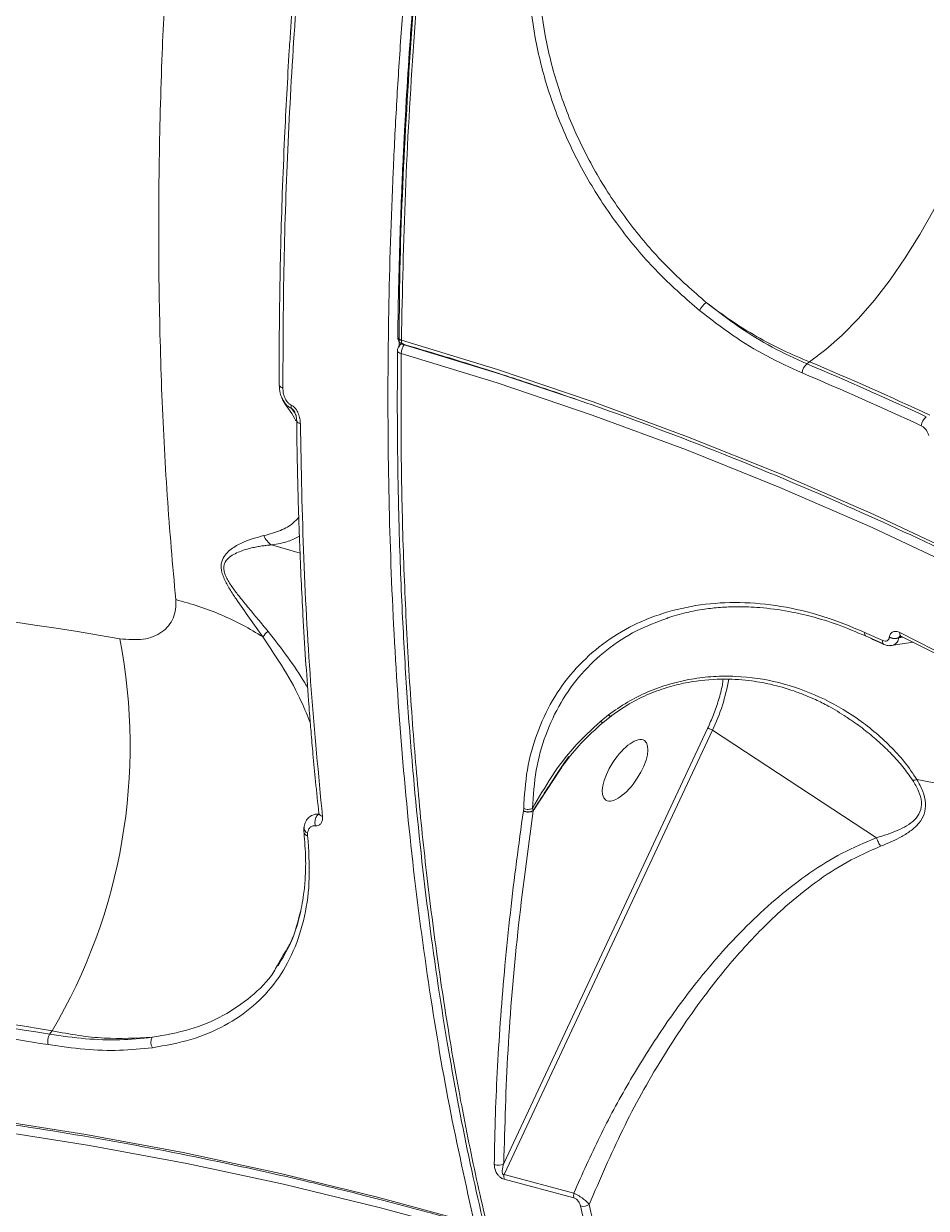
# Model space of a CAD drawing. Header units: millimetres. Extents: x -5609 to 5139, y -3980 to 3221.
# Drawn here: x 2479.6 to 2598.8, y 796.7 to 953.1 of the extents above; entities that cross this region are included whole.
import ezdxf

# ---------------------------------------------------------------- set-up
doc = ezdxf.new("R2010")
doc.units = ezdxf.units.MM
doc.layers.add('DIKOM_ОБЪЕКТ', color=7, linetype='Continuous')
doc.layers.add('DIKOM_РАЗМЕР_ОБЪЕКТА', color=7, linetype='Continuous')

# ---------------------------------------------------------------- blocks, each defined once
blk = doc.blocks.new('A$Cc336a1e3')
at = {"color": 7, "linetype": 'Continuous', "lineweight": 15}
for p, q in [((5349.67, 2183.73), (5349.53, 2183.62)), ((5403.52, 2181.33), (5403.18, 2181.07)), ((5384.68, 2147.46), (5384.92, 2147.56)), ((5410.9, 2145.17), (5413.27, 2144.08)), ((5414.06, 2144.96), (5414.07, 2144.98)), ((5414.29, 2143.86), (5417.19, 2144.3)), ((5415.33, 2144.92), (5415.33, 2144.9)), ((5415.47, 2145.6), (5446.39, 2129.71)), ((5415.54, 2145.15), (5415.6, 2145.11)), ((5413.35, 2144.02), (5413.39, 2144.01)), ((5376.99, 2134.72), (5375.96, 2133.89)), ((5376.27, 2133.73), (5377.32, 2134.56)), ((5390.07, 2132.93), (5363.16, 2075.5)), ((5363.21, 2074.02), (5390.71, 2132.7)), ((5390.71, 2132.7), (5412.38, 2118.5)), ((5365.76, 2122.07), (5365.75, 2122.03)), ((5365.79, 2122.34), (5365.76, 2122.07)), ((5367.05, 2122.09), (5366.96, 2122.38)), ((5367.05, 2122.09), (5367.04, 2122.06)), ((5336.78, 2119.82), (5336.78, 2119.22)), ((5337.27, 2118.75), (5337.27, 2119.14)), ((5334.1, 2103.08), (5333.29, 2101.68)), ((5303.53, 2093), (5303.21, 2092.55)), ((5372.41, 2071.57), (5363.21, 2074.02)), ((5372.41, 2070.96), (5363.22, 2073.41))]:
    blk.add_line(p, q, dxfattribs=at)
at = {"color": 8, "linetype": 'Continuous', "lineweight": 15}
for p, q in [((5335.58, 2174.61), (5335.14, 2175.19)), ((5332.51, 2157.15), (5336.27, 2156.07)), ((5415.68, 2145.07), (5415.33, 2144.92)), ((5415.86, 2144.98), (5415.33, 2144.9)), ((5367.04, 2122.06), (5370.57, 2127.42)), ((5367.05, 2122.09), (5367.45, 2122.71))]:
    blk.add_line(p, q, dxfattribs=at)
at = {"color": 7, "linetype": 'Continuous', "lineweight": 15, "flags": 128}
for points in [[(5428.63, 2225.98), (5427.91, 2222.49), (5427, 2218.95), (5425.9, 2215.37), (5424.63, 2211.79), (5423.21, 2208.25), (5421.63, 2204.78), (5419.92, 2201.4), (5418.1, 2198.16), (5416.17, 2195.07), (5414.16, 2192.17), (5412.09, 2189.48), (5409.97, 2187.04), (5407.82, 2184.85), (5405.66, 2182.94), (5403.52, 2181.33)], [(5583.07, 2031.2), (5574.01, 2041.58), (5564.71, 2051.69), (5555.16, 2061.52), (5545.37, 2071.06), (5535.36, 2080.31), (5525.12, 2089.26), (5514.66, 2097.91), (5504, 2106.25), (5493.13, 2114.27), (5482.07, 2121.97), (5470.82, 2129.34), (5459.39, 2136.38), (5447.78, 2143.09), (5436.01, 2149.46), (5424.09, 2155.48), (5412.01, 2161.16), (5399.79, 2166.48), (5387.43, 2171.45), (5374.95, 2176.06), (5362.35, 2180.31), (5349.64, 2184.2)], [(5582.35, 2029.89), (5573.32, 2040.24), (5564.04, 2050.32), (5554.52, 2060.12), (5544.76, 2069.63), (5534.78, 2078.85), (5524.57, 2087.78), (5514.15, 2096.4), (5503.51, 2104.71), (5492.68, 2112.71), (5481.65, 2120.38), (5470.44, 2127.73), (5459.04, 2134.76), (5447.47, 2141.44), (5435.73, 2147.79), (5423.84, 2153.8), (5411.8, 2159.46), (5399.61, 2164.76), (5387.3, 2169.72), (5374.85, 2174.31), (5362.29, 2178.55), (5349.62, 2182.42)], [(5413.19, 2144.52), (5413.18, 2144.42), (5413.18, 2144.33), (5413.2, 2144.25), (5413.22, 2144.17), (5413.25, 2144.11), (5413.28, 2144.07), (5413.33, 2144.03), (5413.38, 2144.01)], [(5359.29, 2067.58), (5346.5, 2071.05), (5333.69, 2074.17), (5320.85, 2076.92), (5308, 2079.31), (5295.15, 2081.33), (5282.3, 2082.98), (5269.47, 2084.27), (5256.66, 2085.19), (5243.87, 2085.74), (5231.13, 2085.92), (5218.43, 2085.73), (5205.79, 2085.17), (5193.22, 2084.24), (5180.71, 2082.94), (5168.28, 2081.28), (5155.95, 2079.25), (5143.7, 2076.85), (5131.57, 2074.09), (5119.54, 2070.96), (5107.64, 2067.48), (5095.86, 2063.64)], [(5359.62, 2066.19), (5346.87, 2069.65), (5334.09, 2072.76), (5321.3, 2075.5), (5308.49, 2077.88), (5295.67, 2079.89), (5282.87, 2081.55), (5270.07, 2082.83), (5257.3, 2083.74), (5244.55, 2084.29), (5231.85, 2084.47), (5219.19, 2084.28), (5206.59, 2083.72), (5194.05, 2082.8), (5181.58, 2081.5), (5169.19, 2079.84), (5156.89, 2077.82), (5144.69, 2075.43), (5132.58, 2072.67), (5120.6, 2069.56), (5108.73, 2066.09), (5096.98, 2062.26)]]:
    blk.add_lwpolyline(points, dxfattribs=at)
at = {"color": 8, "linetype": 'Continuous', "lineweight": 15, "flags": 128}
for points in [[(5372.76, 2176.35), (5362.59, 2179.75), (5349.89, 2183.63)], [(5334, 2177.87), (5333.85, 2177.93), (5333.72, 2177.99), (5333.62, 2178.07), (5333.55, 2178.15), (5333.51, 2178.24), (5333.51, 2178.3)], [(5336.31, 2173.16), (5336.15, 2173.22), (5336.01, 2173.29), (5335.91, 2173.37), (5335.84, 2173.47), (5335.82, 2173.56), (5335.81, 2173.59)]]:
    blk.add_lwpolyline(points, dxfattribs=at)
at = {"color": 7, "linetype": 'Continuous', "lineweight": 15}
for centre, radius, start, end in [((5391.84, 2186.56), 3.24, 126.8316, 151.4601), ((5404.39, 2179.65), 1.86, 130.4911, 173.3592), ((5215.98, 1737.45), 481.5, 65.0695, 67.1213), ((5216.52, 1738.07), 481.1, 65.0584, 67.1262), ((5215.85, 1737.45), 480.19, 65.069, 67.1219), ((5335.78, 2175.46), 0.694, 167.6456, 203.4506), ((5420.13, 2172.62), 1.89, 129.1178, 171.5239), ((5229.48, 1666.59), 485.33, 80.1546, 101.5598), ((5240.04, 2130.61), 73.79, 329.3564, 11.0633), ((5335.07, 2142.22), 4.65, 130.6758, 143.0331), ((5227.12, 1741.04), 444.32, 65.2431, 65.5799), ((5226.06, 1737.77), 447.35, 65.2448, 65.5791), ((5417.15, 2128.02), 1.93, 269.5001, 286.9547), ((5407.03, 2063.29), 63.79, 70.4999, 80.3563), ((5366.38, 2123.2), 1.29, 241.2255, 301.0292), ((5223.4, 1620.18), 479.07, 80.4097, 82.4199), ((5223.63, 1620.26), 479.45, 80.4066, 82.4292), ((5223.36, 1619.79), 478.07, 80.4099, 82.4198), ((5317.9, 2091.5), 1.34, 150.8214, 212.9524), ((5362.41, 2076.47), 1.23, 246.1715, 307.8718), ((5364.65, 2073.75), 1.47, 169.4533, 193.4608), ((5373.66, 2071.2), 1.37, 254.2906, 304.9157)]:
    blk.add_arc(centre, radius, start, end, dxfattribs=at)
at = {"color": 8, "linetype": 'Continuous', "lineweight": 15}
for centre, radius, start, end in [((5411.4, 2145.49), 0.601, 168.7999, 213.0901), ((5368.73, 2143.42), 24.45, 333.9998, 350.5946), ((5376.27, 2134.12), 0.386, 216.0319, 270.2306), ((5339.31, 2121.9), 0.579, 191.3707, 262.9517), ((5337.46, 2119.79), 0.673, 169.7994, 253.9136), ((5337.36, 2119.34), 0.594, 191.7633, 261.9902)]:
    blk.add_arc(centre, radius, start, end, dxfattribs=at)
at = {"color": 7, "linetype": 'Continuous', "lineweight": 15}
blk.add_ellipse((5379.18, 2127.4), major_axis=(2.54, 3.92), ratio=0.411479, dxfattribs=at)
for points, knots in [([(5674.5, 2755.17), (5673.82, 2755.31), (5672.3, 2755.62), (5670.02, 2755.99), (5667.79, 2756.3), (5665.92, 2756.51), (5664.33, 2756.66), (5661.16, 2756.9), (5656.43, 2757.05), (5650.04, 2756.82), (5642.13, 2756.03), (5632.41, 2754.22), (5621.17, 2750.93), (5610.12, 2746.61), (5599.3, 2741.4), (5588.4, 2735.17), (5577.44, 2727.95), (5566.46, 2719.75), (5555.48, 2710.59), (5544.52, 2700.49), (5533.6, 2689.47), (5522.77, 2677.57), (5512.04, 2664.82), (5501.47, 2651.27), (5491.05, 2636.93), (5480.83, 2621.85), (5470.82, 2606.06), (5461.05, 2589.6), (5451.55, 2572.51), (5442.35, 2554.85), (5433.46, 2536.67), (5424.92, 2518), (5416.74, 2498.9), (5408.94, 2479.4), (5401.54, 2459.56), (5394.57, 2439.43), (5388.04, 2419.09), (5381.97, 2398.57), (5376.37, 2377.93), (5371.27, 2357.21), (5366.66, 2336.46), (5362.56, 2315.74), (5359.07, 2295.57), (5356.15, 2276.01), (5353.78, 2257.07), (5352.23, 2241.84), (5351.26, 2230.23), (5350.69, 2222.38), (5350.31, 2216.33), (5350.06, 2211.76), (5349.87, 2208.1), (5349.67, 2203.53), (5349.46, 2198.01), (5349.27, 2191.57), (5349.2, 2186.99), (5349.16, 2184.55)], [0, 0, 0, 0, 0.005238, 0.01182, 0.017481, 0.022206, 0.026, 0.029399, 0.046017, 0.06109, 0.076162, 0.103073, 0.129982, 0.154446, 0.178954, 0.203436, 0.227894, 0.252351, 0.276808, 0.301263, 0.325724, 0.350237, 0.374695, 0.399147, 0.4236, 0.448051, 0.472503, 0.496981, 0.521474, 0.545925, 0.570375, 0.594825, 0.619274, 0.643726, 0.66823, 0.692693, 0.717142, 0.741591, 0.766041, 0.79049, 0.814953, 0.839457, 0.863909, 0.886729, 0.909549, 0.93237, 0.942412, 0.952388, 0.961556, 0.965042, 0.969571, 0.975332, 0.98233, 0.990564, 1, 1, 1, 1]), ([(5675.73, 2754.98), (5672.42, 2755.58), (5665.8, 2756.79), (5655.53, 2757.14), (5645.08, 2756.43), (5634.45, 2754.57), (5623.92, 2751.68), (5613.52, 2747.86), (5603.3, 2743.21), (5595.11, 2738.77), (5588.98, 2735.1), (5584.95, 2732.55), (5580.91, 2729.87), (5576.87, 2727.06), (5572.84, 2724.12), (5566.2, 2719.07), (5557, 2711.49), (5545.3, 2700.75), (5533.79, 2689.12), (5522.51, 2676.66), (5511.72, 2663.73), (5501.43, 2650.46), (5491.64, 2636.95), (5484.21, 2626.01), (5479, 2618), (5475.89, 2613.14), (5472.83, 2608.23), (5469.79, 2603.28), (5466.8, 2598.29), (5463.84, 2593.26), (5458.38, 2583.81), (5450.61, 2569.71), (5440.8, 2550.63), (5431.47, 2531.21), (5422.66, 2511.53), (5415.37, 2494.1), (5409.45, 2479.09), (5404.73, 2466.59), (5400.21, 2454.07), (5395.91, 2441.57), (5391.8, 2429.08), (5387.9, 2416.62), (5384.21, 2404.22), (5379.86, 2388.85), (5375.03, 2370.48), (5369.95, 2349.09), (5365.41, 2327.73), (5361.43, 2306.47), (5358.01, 2285.37), (5355.16, 2264.48), (5352.89, 2243.85), (5351.2, 2223.56), (5350.05, 2203.61), (5349.78, 2190.66), (5349.64, 2184.2)], [0, 0, 0, 0, 0.025552, 0.050983, 0.076294, 0.101484, 0.126553, 0.149842, 0.173026, 0.196104, 0.205143, 0.214165, 0.223171, 0.232161, 0.241135, 0.250092, 0.276443, 0.302491, 0.328238, 0.353682, 0.378823, 0.402016, 0.424946, 0.447612, 0.455186, 0.46273, 0.470244, 0.477729, 0.485183, 0.492607, 0.500002, 0.526531, 0.552719, 0.578564, 0.604068, 0.629229, 0.644782, 0.660202, 0.675488, 0.690641, 0.70566, 0.720545, 0.735296, 0.749914, 0.775113, 0.80027, 0.825385, 0.850457, 0.875486, 0.900474, 0.925419, 0.950322, 0.975182, 1, 1, 1, 1]), ([(5359.29, 2067.58), (5358.15, 2072.71), (5355.86, 2082.98), (5353.13, 2099.32), (5350.92, 2116.32), (5349.3, 2133.99), (5348.28, 2151.88), (5347.82, 2169.88), (5347.89, 2187.93), (5348.37, 2203.14), (5348.99, 2215.27), (5349.56, 2224.18), (5350.24, 2233.17), (5351.04, 2242.23), (5352.29, 2254.74), (5354.21, 2270.88), (5357.06, 2290.82), (5360.47, 2311.21), (5364.45, 2331.98), (5368.93, 2352.61), (5373.84, 2373.04), (5379.18, 2393.2), (5383.72, 2408.96), (5387.18, 2420.27), (5389.33, 2427.14), (5391.54, 2434.01), (5393.82, 2440.88), (5396.15, 2447.76), (5398.54, 2454.63), (5402.48, 2465.66), (5408.16, 2480.81), (5415.82, 2499.93), (5423.96, 2518.91), (5432.57, 2537.69), (5441.42, 2555.77), (5450.49, 2573.14), (5459.72, 2589.75), (5467.34, 2602.63), (5473.17, 2612.05), (5477.09, 2618.21), (5481.05, 2624.29), (5485.07, 2630.29), (5489.13, 2636.19), (5495.32, 2644.95), (5503.73, 2656.27), (5514.44, 2669.67), (5525.33, 2682.29), (5536.37, 2694.08), (5547.55, 2705), (5558.82, 2715), (5570.15, 2724.04), (5581.52, 2732.07), (5592.9, 2739.14), (5600.43, 2742.93), (5604.2, 2744.83)], [0, 0, 0, 0, 0.024819, 0.049681, 0.074585, 0.099531, 0.12452, 0.147882, 0.17128, 0.194715, 0.205777, 0.216847, 0.227925, 0.239011, 0.250106, 0.273561, 0.297359, 0.321499, 0.345981, 0.370806, 0.394284, 0.418061, 0.442135, 0.45031, 0.458518, 0.466761, 0.475037, 0.483347, 0.49169, 0.500068, 0.523695, 0.547624, 0.571855, 0.596389, 0.621225, 0.644678, 0.668395, 0.692375, 0.701869, 0.711403, 0.720978, 0.730593, 0.74025, 0.749946, 0.774408, 0.798991, 0.823695, 0.848519, 0.873464, 0.89853, 0.923716, 0.949023, 0.974451, 1, 1, 1, 1]), ([(5319.85, 2149.95), (5319.45, 2154.5), (5318.65, 2163.61), (5317.94, 2177.75), (5317.58, 2192.18), (5317.6, 2206.93), (5317.98, 2221.06), (5318.63, 2234.53), (5319.5, 2247.29), (5320.62, 2260.3), (5322.02, 2273.55), (5323.69, 2287.03), (5325.61, 2300.48), (5327.75, 2313.89), (5330.12, 2327.25), (5332.76, 2340.78), (5335.66, 2354.48), (5338.84, 2368.33), (5342.08, 2381.4), (5345.32, 2393.69), (5348.51, 2405.18), (5351.9, 2416.72), (5355.48, 2428.31), (5359.25, 2439.94), (5363.21, 2451.59), (5368.21, 2465.62), (5374.4, 2481.99), (5381.96, 2500.58), (5390.01, 2519.02), (5397.3, 2534.6), (5403.63, 2547.42), (5408.87, 2557.6), (5414.25, 2567.65), (5419.78, 2577.56), (5425.45, 2587.32), (5431.25, 2596.9), (5437.81, 2607.28), (5445.16, 2618.33), (5453.31, 2629.9), (5461.65, 2641.04), (5470.16, 2651.7), (5479.43, 2662.57), (5489.46, 2673.46), (5500.24, 2684.11), (5511.12, 2693.9), (5518.4, 2699.58), (5522.05, 2702.42)], [0, 0, 0, 0, 0.025201, 0.050426, 0.075478, 0.100439, 0.125533, 0.145965, 0.166556, 0.187307, 0.208217, 0.229287, 0.250516, 0.270801, 0.291287, 0.311974, 0.332861, 0.35395, 0.375239, 0.39266, 0.410236, 0.427968, 0.445856, 0.463899, 0.482097, 0.500451, 0.530196, 0.560356, 0.590931, 0.62192, 0.639817, 0.657849, 0.676017, 0.69432, 0.712759, 0.731334, 0.750044, 0.774713, 0.799566, 0.824602, 0.849822, 0.875227, 0.906171, 0.937281, 0.968557, 1, 1, 1, 1]), ([(5336.38, 2242.63), (5336.21, 2240.61), (5335.89, 2236.97), (5335.51, 2232.17), (5335.24, 2228.45), (5335.03, 2225.36), (5334.66, 2219.57), (5334.27, 2212.3), (5333.92, 2203.79), (5333.76, 2198.41), (5333.66, 2194.48), (5333.61, 2191.51), (5333.55, 2187.77), (5333.51, 2183.25), (5333.51, 2179.99), (5333.52, 2178.23)], [0, 0, 0, 0, 0.091764, 0.16461, 0.218593, 0.261876, 0.306047, 0.484366, 0.598052, 0.702924, 0.737195, 0.783865, 0.843201, 0.915232, 1, 1, 1, 1]), ([(5336.87, 2242.33), (5336.4, 2236.75), (5335.48, 2225.63), (5334.6, 2209.32), (5334.05, 2193.37), (5334.02, 2183.02), (5334, 2177.87)], [0, 0, 0, 0, 0.253116, 0.504155, 0.753116, 1, 1, 1, 1]), ([(5389, 2188.11), (5387.23, 2189.65), (5383.7, 2192.73), (5379, 2198.18), (5374.89, 2204.12), (5371.49, 2210.52), (5368.89, 2217.22), (5367.18, 2224.11), (5366.31, 2231.1), (5366.53, 2235.67), (5366.65, 2237.96)], [0, 0, 0, 0, 0.124825, 0.249215, 0.374559, 0.498949, 0.624296, 0.749047, 0.873925, 1, 1, 1, 1]), ([(5389.9, 2189.16), (5388.17, 2190.67), (5384.71, 2193.68), (5380.1, 2199.02), (5376.06, 2204.83), (5372.73, 2211.09), (5370.18, 2217.65), (5368.49, 2224.4), (5367.64, 2231.23), (5367.86, 2235.7), (5367.97, 2237.95)], [0, 0, 0, 0, 0.124997, 0.249513, 0.374924, 0.499323, 0.62463, 0.749296, 0.874059, 1, 1, 1, 1]), ([(5402.54, 2179.87), (5400.98, 2180.58), (5397.87, 2182), (5393.32, 2184.77), (5390.44, 2187), (5389, 2188.11)], [0, 0, 0, 0, 0.333881, 0.666015, 1, 1, 1, 1]), ([(5403.52, 2181.33), (5402.34, 2181.82), (5399.98, 2182.8), (5396.53, 2184.65), (5393.14, 2186.73), (5390.98, 2188.35), (5389.9, 2189.16)], [0, 0, 0, 0, 0.251188, 0.50042, 0.749452, 1, 1, 1, 1]), ([(5403.18, 2181.07), (5401.65, 2181.77), (5398.6, 2183.17), (5394.14, 2185.88), (5391.32, 2188.06), (5389.9, 2189.16)], [0, 0, 0, 0, 0.334025, 0.665979, 1, 1, 1, 1]), ([(5349.16, 2184.6), (5349.16, 2184.56), (5349.15, 2184.41), (5349.24, 2184.14), (5349.45, 2183.86), (5349.68, 2183.68), (5349.84, 2183.65), (5349.88, 2183.64)], [0, 0, 0, 0, 0.099721, 0.351839, 0.626292, 0.91215, 1, 1, 1, 1]), ([(5349.52, 2183.61), (5349.51, 2183.6), (5349.47, 2183.58), (5349.43, 2183.53), (5349.39, 2183.49), (5349.36, 2183.45), (5349.34, 2183.43), (5349.33, 2183.41), (5349.32, 2183.4), (5349.31, 2183.39), (5349.31, 2183.39), (5349.3, 2183.38), (5349.3, 2183.37), (5349.3, 2183.37)], [0, 0, 0, 0, 0.132845, 0.399479, 0.579944, 0.704725, 0.791964, 0.852747, 0.895863, 0.926618, 0.947791, 0.963036, 1, 1, 1, 1]), ([(5349.64, 2184.2), (5349.64, 2184.12), (5349.65, 2183.97), (5349.7, 2183.79), (5349.78, 2183.67), (5349.85, 2183.64), (5349.89, 2183.63)], [0, 0, 0, 0, 0.261419, 0.499969, 0.753188, 1, 1, 1, 1]), ([(5349.78, 2183.69), (5351.49, 2183.19), (5354.63, 2182.27), (5358.88, 2180.95), (5362.28, 2179.87), (5365.06, 2178.97), (5369.92, 2177.36), (5379.7, 2173.98), (5393.71, 2168.64), (5409.44, 2161.97), (5425.29, 2154.58), (5441.81, 2146.1), (5458.91, 2136.4), (5477.16, 2125.03), (5496.4, 2111.75), (5516.43, 2096.35), (5533.53, 2081.72), (5547.95, 2068.3), (5557.09, 2059.21), (5563.25, 2052.81), (5566.48, 2049.39), (5569.3, 2046.35), (5572.03, 2043.36), (5575.03, 2040.02), (5578.79, 2035.77), (5581.51, 2032.59), (5583, 2030.85)], [0, 0, 0, 0, 0.019188, 0.035163, 0.047914, 0.057572, 0.066532, 0.103038, 0.168831, 0.227576, 0.286321, 0.356255, 0.426189, 0.496124, 0.585129, 0.674134, 0.76314, 0.821887, 0.880635, 0.897868, 0.91447, 0.929659, 0.941079, 0.956618, 0.976264, 1, 1, 1, 1]), ([(5349.14, 2182.78), (5349.13, 2180.93), (5349.1, 2177.44), (5349.11, 2172.58), (5349.16, 2168.38), (5349.21, 2164.86), (5349.28, 2161.92), (5349.43, 2156.18), (5349.75, 2147.87), (5350.38, 2136.98), (5351.41, 2123.93), (5353.06, 2108.6), (5355.52, 2091.86), (5358.46, 2076.3), (5361.79, 2061.89), (5365.62, 2048.17), (5369.91, 2035.18), (5374.68, 2022.94), (5379.89, 2011.49), (5385.56, 2000.85), (5391.65, 1991.03), (5398.17, 1982.07), (5404.93, 1974.17), (5411.89, 1967.28), (5419.01, 1961.36), (5425.6, 1956.82), (5431.54, 1953.39), (5435.56, 1951.4), (5438.48, 1950.11), (5440.32, 1949.35), (5442.5, 1948.49), (5444.95, 1947.57), (5446.73, 1947.02), (5447.57, 1946.76)], [0, 0, 0, 0, 0.014838, 0.02795, 0.039319, 0.048913, 0.05674, 0.063458, 0.096188, 0.125969, 0.155751, 0.208929, 0.26211, 0.310458, 0.358855, 0.407301, 0.455656, 0.50401, 0.552367, 0.600726, 0.649088, 0.697519, 0.745961, 0.791107, 0.836255, 0.881404, 0.911206, 0.9412, 0.950921, 0.960825, 0.972362, 0.986881, 1, 1, 1, 1]), ([(5349.3, 2183.37), (5349.29, 2183.37), (5349.28, 2183.34), (5349.24, 2183.28), (5349.19, 2183.16), (5349.14, 2183), (5349.14, 2182.88), (5349.14, 2182.83)], [0, 0, 0, 0, 0.023112, 0.153508, 0.380144, 0.740645, 1, 1, 1, 1]), ([(5349.7, 2182.92), (5349.67, 2182.83), (5349.63, 2182.66), (5349.62, 2182.5), (5349.62, 2182.42)], [0, 0, 0, 0, 0.499933, 1, 1, 1, 1]), ([(5333.51, 2178.3), (5333.54, 2177.93), (5333.58, 2177.37), (5333.84, 2176.56), (5334.08, 2176.18), (5334.2, 2175.98)], [0, 0, 0, 0, 0.476937, 0.729357, 1, 1, 1, 1]), ([(5334, 2177.87), (5334.01, 2177.67), (5334.03, 2177.26), (5334.21, 2176.62), (5334.49, 2176.11), (5334.81, 2175.77), (5335.01, 2175.66), (5335.1, 2175.61)], [0, 0, 0, 0, 0.250891, 0.500198, 0.749868, 0.875356, 1, 1, 1, 1]), ([(5334.1, 2176.08), (5334.69, 2175.22), (5335.31, 2174.34), (5335.7, 2173.56), (5335.71, 2173.53)], [0, 0, 0, 0, 0.964017, 1, 1, 1, 1]), ([(5335.1, 2175.61), (5335.21, 2175.55), (5335.42, 2175.44), (5335.76, 2175.06), (5336.06, 2174.51), (5336.26, 2173.83), (5336.29, 2173.39), (5336.31, 2173.16)], [0, 0, 0, 0, 0.124716, 0.250219, 0.499925, 0.749114, 1, 1, 1, 1]), ([(5335.5, 2174.81), (5335.59, 2174.62), (5335.78, 2174.24), (5335.8, 2173.82), (5335.81, 2173.59)], [0, 0, 0, 0, 0.476189, 1, 1, 1, 1]), ([(5335.82, 2173.53), (5335.84, 2171.89), (5335.88, 2168.93), (5335.97, 2165.04), (5336.05, 2162.02), (5336.13, 2159.52), (5336.3, 2154.84), (5336.57, 2148.98), (5336.99, 2142.14), (5337.29, 2137.83), (5337.54, 2134.68), (5337.73, 2132.31), (5337.99, 2129.32), (5338.33, 2125.72), (5338.6, 2123.13), (5338.75, 2121.72)], [0, 0, 0, 0, 0.091743, 0.164583, 0.218561, 0.261849, 0.306025, 0.484365, 0.598062, 0.702956, 0.737225, 0.783894, 0.84323, 0.915256, 1, 1, 1, 1]), ([(5336.31, 2173.16), (5336.42, 2167.2), (5336.66, 2155.28), (5337.63, 2137.97), (5338.7, 2126.87), (5339.23, 2121.32)], [0, 0, 0, 0, 0.333856, 0.667191, 1, 1, 1, 1]), ([(5418.27, 2172.89), (5418.38, 2172.83), (5418.61, 2172.7), (5418.91, 2172.39), (5419.14, 2172.02), (5419.22, 2171.75), (5419.26, 2171.62)], [0, 0, 0, 0, 0.249321, 0.498946, 0.74901, 1, 1, 1, 1]), ([(5331.49, 2158.39), (5330.54, 2158.14), (5329.1, 2157.76), (5327.38, 2156.8), (5326.49, 2156.03), (5326.04, 2155.37), (5325.85, 2154.68), (5325.84, 2154.07), (5325.98, 2153.39), (5326.33, 2152.46), (5326.96, 2151.33), (5328.09, 2149.59), (5329.59, 2147.5), (5330.77, 2145.84), (5331.35, 2145.02)], [0, 0, 0, 0, 0.244583, 0.36865, 0.431112, 0.49468, 0.526979, 0.559348, 0.591807, 0.624115, 0.687629, 0.75069, 0.875706, 1, 1, 1, 1]), ([(5331.49, 2158.39), (5331.61, 2158.14), (5331.86, 2157.63), (5332.29, 2157.32), (5332.5, 2157.16)], [0, 0, 0, 0, 0.500059, 1, 1, 1, 1]), ([(5332.04, 2145.75), (5331.59, 2146.29), (5330.75, 2147.3), (5329.48, 2148.82), (5328.35, 2150.2), (5327.36, 2151.5), (5326.69, 2152.52), (5326.32, 2153.34), (5326.18, 2153.94), (5326.21, 2154.48), (5326.44, 2155.06), (5326.95, 2155.58), (5327.68, 2156.02), (5328.48, 2156.36), (5329.21, 2156.6), (5329.91, 2156.78), (5330.55, 2156.91), (5331.19, 2157.02), (5331.85, 2157.1), (5332.27, 2157.14), (5332.5, 2157.16)], [0, 0, 0, 0, 0.090904, 0.171833, 0.255222, 0.317984, 0.379173, 0.409148, 0.438583, 0.467909, 0.49783, 0.558986, 0.6211, 0.683892, 0.747275, 0.792135, 0.844696, 0.897077, 0.94367, 1, 1, 1, 1]), ([(5332.51, 2157.15), (5332.51, 2157.15), (5332.51, 2157.15), (5332.5, 2157.16), (5332.5, 2157.16), (5332.5, 2157.16)], [0, 0, 0, 0, 0.575148, 0.807664, 1, 1, 1, 1]), ([(5312.46, 2144.77), (5313.54, 2144.68), (5315.65, 2144.51), (5318.14, 2145.5), (5319.44, 2147.06), (5319.89, 2148.63), (5319.86, 2149.51), (5319.85, 2149.95)], [0, 0, 0, 0, 0.263267, 0.518655, 0.763103, 0.882393, 1, 1, 1, 1]), ([(5331.35, 2145.02), (5330.49, 2145.55), (5328.79, 2146.6), (5325.93, 2147.93), (5322.98, 2149.07), (5320.88, 2149.66), (5319.85, 2149.95)], [0, 0, 0, 0, 0.260819, 0.514961, 0.761576, 1, 1, 1, 1]), ([(5365.79, 2122.34), (5365.89, 2124.07), (5366.11, 2127.52), (5367.44, 2132.3), (5369.47, 2136.68), (5372.24, 2140.54), (5375.66, 2143.8), (5379.67, 2146.4), (5384.18, 2148.27), (5389.09, 2149.37), (5394.31, 2149.68), (5399.73, 2149.17), (5405.28, 2147.89), (5408.97, 2146.37), (5410.81, 2145.61)], [0, 0, 0, 0, 0.083426, 0.166625, 0.250378, 0.333456, 0.416838, 0.500268, 0.583257, 0.666695, 0.74977, 0.832907, 0.916446, 1, 1, 1, 1]), ([(5384.68, 2147.5), (5385.54, 2147.76), (5387.14, 2148.24), (5389.51, 2148.69), (5391.75, 2148.94), (5394.2, 2149.03), (5397.2, 2148.92), (5400.51, 2148.48), (5403.94, 2147.7), (5407.33, 2146.67), (5409.69, 2145.66), (5410.93, 2145.14)], [0, 0, 0, 0, 0.113788, 0.212726, 0.295657, 0.379999, 0.491985, 0.632782, 0.742815, 0.864957, 1, 1, 1, 1]), ([(5413.19, 2144.52), (5413.29, 2144.49), (5413.5, 2144.42), (5413.78, 2144.48), (5413.99, 2144.66), (5414.04, 2144.86), (5414.06, 2144.96)], [0, 0, 0, 0, 0.249297, 0.499211, 0.749476, 1, 1, 1, 1]), ([(5415.33, 2144.9), (5415.24, 2144.87), (5415.06, 2144.8), (5414.72, 2144.79), (5414.36, 2144.83), (5414.16, 2144.92), (5414.06, 2144.96)], [0, 0, 0, 0, 0.242309, 0.499982, 0.757649, 1, 1, 1, 1]), ([(5414.07, 2144.98), (5414.08, 2145.06), (5414.11, 2145.22), (5414.25, 2145.48), (5414.53, 2145.71), (5414.98, 2145.79), (5415.3, 2145.66), (5415.47, 2145.6)], [0, 0, 0, 0, 0.12553, 0.251216, 0.500898, 0.750423, 1, 1, 1, 1]), ([(5414.07, 2144.98), (5414.16, 2144.94), (5414.37, 2144.86), (5414.72, 2144.81), (5415.07, 2144.82), (5415.25, 2144.89), (5415.33, 2144.92)], [0, 0, 0, 0, 0.242297, 0.5001, 0.75773, 1, 1, 1, 1]), ([(5415.57, 2145.12), (5420.29, 2142.75), (5430.7, 2137.52), (5440.92, 2132.16), (5446.51, 2129.23)], [0, 0, 0, 0, 0.452481, 1, 1, 1, 1]), ([(5413.39, 2144.01), (5413.55, 2143.95), (5413.91, 2143.82), (5414.26, 2143.87), (5414.44, 2143.89)], [0, 0, 0, 0, 0.469723, 1, 1, 1, 1]), ([(5417.71, 2126.18), (5417.19, 2126.96), (5416.13, 2128.53), (5413.53, 2131.34), (5409.87, 2134.4), (5404.91, 2137.24), (5399.53, 2139.15), (5394.75, 2139.86), (5390.86, 2139.83), (5387.92, 2139.49), (5385.01, 2138.82), (5382.17, 2137.8), (5379.44, 2136.46), (5377.81, 2135.3), (5376.99, 2134.72)], [0, 0, 0, 0, 0.063142, 0.125761, 0.25096, 0.375029, 0.499992, 0.624339, 0.687096, 0.749396, 0.811968, 0.874684, 0.937162, 1, 1, 1, 1]), ([(5377.09, 2134.39), (5377.95, 2135.01), (5379.62, 2136.22), (5382.33, 2137.53), (5384.95, 2138.45), (5388.13, 2139.2), (5391.66, 2139.54), (5395.29, 2139.34), (5398.49, 2138.78), (5400.96, 2138.08), (5402.91, 2137.34), (5404.47, 2136.68), (5406.3, 2135.77), (5407.59, 2134.95), (5408.37, 2134.47)], [0, 0, 0, 0, 0.092704, 0.179131, 0.260027, 0.334745, 0.465541, 0.574488, 0.663054, 0.761584, 0.810978, 0.854601, 0.912855, 1, 1, 1, 1]), ([(5375.96, 2133.89), (5374.75, 2132.77), (5372.33, 2130.54), (5369.42, 2126.62), (5367.78, 2123.8), (5366.96, 2122.38)], [0, 0, 0, 0, 0.333237, 0.666343, 1, 1, 1, 1]), ([(5369.55, 2125.96), (5370.08, 2126.75), (5371.27, 2128.5), (5373.44, 2131.17), (5375.28, 2132.84), (5376.27, 2133.73)], [0, 0, 0, 0, 0.276173, 0.610894, 1, 1, 1, 1]), ([(5390.71, 2132.7), (5390.65, 2132.73), (5390.54, 2132.8), (5390.36, 2132.87), (5390.19, 2132.92), (5390.11, 2132.92), (5390.07, 2132.93)], [0, 0, 0, 0, 0.249982, 0.49982, 0.749923, 1, 1, 1, 1]), ([(5367.45, 2122.71), (5368.02, 2123.6), (5369.28, 2125.56), (5370.7, 2127.73), (5371.59, 2129.01), (5371.74, 2129.22)], [0, 0, 0, 0, 0.403137, 0.898107, 1, 1, 1, 1]), ([(5412.38, 2118.49), (5413.32, 2118.79), (5415.19, 2119.39), (5417.17, 2120.49), (5418.2, 2121.85), (5418.4, 2123.2), (5417.98, 2124.68), (5417.42, 2125.62), (5417.13, 2126.09)], [0, 0, 0, 0, 0.249191, 0.498693, 0.624021, 0.749072, 0.874388, 1, 1, 1, 1]), ([(5412.91, 2117.38), (5413.88, 2117.78), (5415.32, 2118.39), (5416.96, 2119.43), (5418.01, 2120.38), (5418.74, 2121.57), (5418.93, 2123.04), (5418.54, 2124.63), (5417.99, 2125.66), (5417.71, 2126.18)], [0, 0, 0, 0, 0.24546, 0.368942, 0.493679, 0.619572, 0.746361, 0.873416, 1, 1, 1, 1]), ([(5338.79, 2121.62), (5338.64, 2121.62), (5338.35, 2121.63), (5337.83, 2121.48), (5337.31, 2121.12), (5336.91, 2120.52), (5336.82, 2120.05), (5336.78, 2119.82)], [0, 0, 0, 0, 0.14149, 0.278902, 0.536497, 0.775363, 1, 1, 1, 1]), ([(5339.23, 2121.32), (5339.24, 2121.16), (5339.25, 2120.83), (5339.09, 2120.41), (5338.83, 2120.17), (5338.54, 2120.07), (5338.37, 2120.07), (5338.28, 2120.08)], [0, 0, 0, 0, 0.249789, 0.49949, 0.748995, 0.874278, 1, 1, 1, 1]), ([(5338.74, 2121.77), (5338.74, 2121.72), (5338.75, 2121.6), (5338.74, 2121.54), (5338.77, 2121.59), (5338.79, 2121.62)], [0, 0, 0, 0, 0.301115, 0.581775, 1, 1, 1, 1]), ([(5361.91, 2075.35), (5361.95, 2077.57), (5362.03, 2081.83), (5362.32, 2088.37), (5362.74, 2094.9), (5363.3, 2101.67), (5364, 2108.5), (5364.81, 2115.29), (5365.44, 2119.81), (5365.75, 2122.03)], [0, 0, 0, 0, 0.150791, 0.289109, 0.433348, 0.576899, 0.723237, 0.864273, 1, 1, 1, 1]), ([(5363.16, 2075.5), (5363.3, 2080.45), (5363.57, 2090.34), (5364.87, 2105.9), (5366.31, 2116.68), (5367.04, 2122.06)], [0, 0, 0, 0, 0.334392, 0.667795, 1, 1, 1, 1]), ([(5367.04, 2122.06), (5366.95, 2122.02), (5366.78, 2121.92), (5366.44, 2121.87), (5366.07, 2121.9), (5365.86, 2121.99), (5365.75, 2122.03)], [0, 0, 0, 0, 0.241925, 0.499969, 0.757982, 1, 1, 1, 1]), ([(5365.79, 2122.34), (5365.88, 2122.31), (5366.07, 2122.25), (5366.39, 2122.23), (5366.71, 2122.27), (5366.88, 2122.35), (5366.96, 2122.38)], [0, 0, 0, 0, 0.243795, 0.499987, 0.756373, 1, 1, 1, 1]), ([(5338.28, 2120.08), (5338.21, 2120.08), (5338.06, 2120.09), (5337.8, 2120.03), (5337.54, 2119.85), (5337.34, 2119.53), (5337.3, 2119.27), (5337.27, 2119.14)], [0, 0, 0, 0, 0.122875, 0.250869, 0.500386, 0.750356, 1, 1, 1, 1]), ([(5337.27, 2118.75), (5337.4, 2116.88), (5337.65, 2113.14), (5336.97, 2108.05), (5335.52, 2103.46), (5333.25, 2099.49), (5330.2, 2096.18), (5326.41, 2093.6), (5321.97, 2091.7), (5318.51, 2091.08), (5316.77, 2090.77)], [0, 0, 0, 0, 0.125122, 0.249775, 0.375244, 0.499699, 0.625034, 0.749555, 0.8743, 1, 1, 1, 1]), ([(5336.79, 2119.14), (5336.88, 2118.01), (5337.05, 2115.93), (5336.98, 2113.24), (5336.78, 2111.17), (5336.51, 2109.52), (5336.04, 2107.36), (5335.09, 2104.43), (5333.95, 2102.57), (5333.34, 2101.59)], [0, 0, 0, 0, 0.163855, 0.299397, 0.407706, 0.490069, 0.567284, 0.773709, 1, 1, 1, 1]), ([(5412.38, 2118.5), (5410.84, 2117.86), (5407.8, 2116.59), (5403.51, 2113.89), (5399.46, 2110.8), (5395.62, 2107.3), (5392, 2103.5), (5388.03, 2098.76), (5383.84, 2093.01), (5379.59, 2086.19), (5375.74, 2079.06), (5373.52, 2074.07), (5372.41, 2071.57)], [0, 0, 0, 0, 0.083535, 0.166029, 0.250484, 0.333308, 0.417366, 0.501884, 0.627003, 0.7513, 0.875448, 1, 1, 1, 1]), ([(5412.38, 2118.5), (5412.38, 2118.49), (5412.38, 2118.49), (5412.38, 2118.49), (5412.38, 2118.49), (5412.38, 2118.49)], [0, 0, 0, 0, 0.548127, 0.786995, 1, 1, 1, 1]), ([(5412.38, 2118.49), (5412.45, 2118.29), (5412.59, 2117.88), (5412.81, 2117.54), (5412.91, 2117.38)], [0, 0, 0, 0, 0.499913, 1, 1, 1, 1]), ([(5374.44, 2070.08), (5375.87, 2073.41), (5378.71, 2080.04), (5383.91, 2089.39), (5389.33, 2097.42), (5394.86, 2104.13), (5399.71, 2108.97), (5404.29, 2112.66), (5408.44, 2115.41), (5411.42, 2116.72), (5412.91, 2117.38)], [0, 0, 0, 0, 0.166562, 0.332639, 0.499588, 0.625439, 0.751026, 0.834088, 0.916851, 1, 1, 1, 1]), ([(5303.53, 2093), (5304.71, 2092.78), (5307.05, 2092.34), (5311.56, 2091.88), (5314.67, 2092.04), (5316.73, 2092.15)], [0, 0, 0, 0, 0.251956, 0.503294, 1, 1, 1, 1]), ([(5303.01, 2091.18), (5302.99, 2091.28), (5302.94, 2091.49), (5302.97, 2091.88), (5303.06, 2092.27), (5303.16, 2092.46), (5303.21, 2092.55)], [0, 0, 0, 0, 0.240652, 0.50005, 0.759419, 1, 1, 1, 1]), ([(5316.77, 2090.77), (5315.34, 2090.63), (5312.49, 2090.35), (5307.87, 2090.49), (5304.63, 2090.95), (5303.01, 2091.18)], [0, 0, 0, 0, 0.333972, 0.666116, 1, 1, 1, 1]), ([(5316.73, 2092.15), (5315.32, 2092.01), (5312.52, 2091.74), (5307.98, 2091.88), (5304.81, 2092.33), (5303.21, 2092.55)], [0, 0, 0, 0, 0.334016, 0.665977, 1, 1, 1, 1]), ([(5096.32, 2063.35), (5097.89, 2063.88), (5100.77, 2064.86), (5104.72, 2066.14), (5107.9, 2067.13), (5110.5, 2067.93), (5115.08, 2069.3), (5124.36, 2071.93), (5137.95, 2075.31), (5153.6, 2078.54), (5169.76, 2081.26), (5187.05, 2083.44), (5205.47, 2084.96), (5225.73, 2085.75), (5247.82, 2085.54), (5271.73, 2084.01), (5293, 2081.52), (5311.57, 2078.53), (5323.67, 2076.15), (5331.98, 2074.32), (5336.38, 2073.32), (5340.25, 2072.39), (5344.03, 2071.46), (5348.2, 2070.39), (5353.47, 2068.99), (5357.35, 2067.9), (5359.47, 2067.3)], [0, 0, 0, 0, 0.019188, 0.035162, 0.047913, 0.057571, 0.066531, 0.103036, 0.168829, 0.227573, 0.286318, 0.356251, 0.426185, 0.49612, 0.585125, 0.67413, 0.763137, 0.821885, 0.880633, 0.897867, 0.914468, 0.929658, 0.941078, 0.956617, 0.976264, 1, 1, 1, 1]), ([(5363.21, 2074.02), (5363.18, 2074.01), (5363.15, 2074), (5363.11, 2074.01), (5363.08, 2074.02), (5363.06, 2074.04), (5363.03, 2074.08), (5362.98, 2074.16), (5362.95, 2074.32), (5362.95, 2074.79), (5363.07, 2075.18), (5363.16, 2075.5)], [0, 0, 0, 0, 0.04084, 0.058479, 0.075172, 0.091982, 0.10965, 0.150628, 0.24626, 0.3832, 1, 1, 1, 1]), ([(5363.22, 2073.41), (5363.11, 2073.44), (5362.9, 2073.51), (5362.59, 2073.74), (5362.35, 2074.01), (5362.11, 2074.38), (5361.94, 2074.85), (5361.92, 2075.18), (5361.91, 2075.35)], [0, 0, 0, 0, 0.125379, 0.250862, 0.375661, 0.5014, 0.75129, 1, 1, 1, 1]), ([(5372.41, 2070.96), (5372.4, 2071.05), (5372.36, 2071.23), (5372.4, 2071.45), (5372.41, 2071.57)], [0, 0, 0, 0, 0.500026, 1, 1, 1, 1]), ([(5374.44, 2070.08), (5374.35, 2070.19), (5374.16, 2070.41), (5373.79, 2070.73), (5373.42, 2071), (5373.1, 2071.21), (5372.75, 2071.41), (5372.52, 2071.51), (5372.41, 2071.57)], [0, 0, 0, 0, 0.217625, 0.452374, 0.580363, 0.715829, 0.857553, 1, 1, 1, 1]), ([(5373.29, 2069.88), (5373.26, 2069.98), (5373.21, 2070.18), (5373.06, 2070.44), (5372.9, 2070.65), (5372.76, 2070.78), (5372.59, 2070.9), (5372.47, 2070.94), (5372.41, 2070.96)], [0, 0, 0, 0, 0.248874, 0.4987, 0.629575, 0.7496, 0.874673, 1, 1, 1, 1]), ([(5386.88, 2023.81), (5386.2, 2025.57), (5384.79, 2029.26), (5382.79, 2034.95), (5381.41, 2039.18), (5380.63, 2041.67), (5380.38, 2042.47), (5380.13, 2043.29), (5379.88, 2044.12), (5379.63, 2044.95), (5379.26, 2046.22), (5378.7, 2048.15), (5377.89, 2050.99), (5376.92, 2054.58), (5375.8, 2058.94), (5374.56, 2064.1), (5373.73, 2067.87), (5373.29, 2069.88)], [0, 0, 0, 0, 0.125697, 0.262517, 0.392121, 0.409732, 0.42749, 0.445396, 0.463449, 0.48165, 0.499999, 0.545845, 0.606684, 0.682519, 0.773351, 0.879178, 1, 1, 1, 1]), ([(5388.01, 2024.06), (5386.25, 2028.8), (5382.75, 2038.27), (5378.21, 2053.64), (5375.7, 2064.6), (5374.44, 2070.08)], [0, 0, 0, 0, 0.33351, 0.666497, 1, 1, 1, 1])]:
    blk.add_open_spline(points, degree=3, knots=knots, dxfattribs=at)
at = {"color": 8, "linetype": 'Continuous', "lineweight": 15}
for points, knots in [([(5604.96, 2743.64), (5601.26, 2741.78), (5593.86, 2738.06), (5582.67, 2731.13), (5571.49, 2723.27), (5560.3, 2714.4), (5549.12, 2704.54), (5537.95, 2693.68), (5526.82, 2681.86), (5515.79, 2669.12), (5504.92, 2655.54), (5494.24, 2641.17), (5483.76, 2626.03), (5473.48, 2610.11), (5463.41, 2593.43), (5453.6, 2576.05), (5444.11, 2558.09), (5434.98, 2539.61), (5426.22, 2520.66), (5417.82, 2501.23), (5409.8, 2481.34), (5402.17, 2461.03), (5394.99, 2440.41), (5388.29, 2419.6), (5382.09, 2398.65), (5376.38, 2377.58), (5371.17, 2356.38), (5366.47, 2335.12), (5362.32, 2313.87), (5358.72, 2292.79), (5355.7, 2271.92), (5353.24, 2251.29), (5351.34, 2230.89), (5350.06, 2210.79), (5349.39, 2194.9), (5349.36, 2185.91), (5349.35, 2183.35)], [0, 0, 0, 0, 0.030139, 0.060139, 0.090026, 0.119841, 0.149646, 0.179567, 0.209648, 0.23971, 0.269661, 0.29949, 0.329288, 0.359159, 0.389162, 0.419253, 0.449281, 0.479128, 0.508938, 0.538771, 0.568692, 0.598763, 0.628841, 0.658777, 0.688636, 0.718479, 0.748369, 0.778453, 0.808524, 0.838491, 0.86834, 0.898135, 0.927984, 0.957974, 0.988046, 1, 1, 1, 1]), ([(5349.18, 2184.55), (5349.18, 2184.53), (5349.18, 2184.45), (5349.31, 2184.34), (5349.47, 2184.26), (5349.56, 2184.22), (5349.62, 2184.2), (5349.63, 2184.2), (5349.64, 2184.2), (5349.64, 2184.2)], [0, 0, 0, 0, 0.155753, 0.576715, 0.788181, 0.939323, 0.981011, 0.993395, 1, 1, 1, 1]), ([(5349.32, 2183.33), (5349.36, 2183.4), (5349.43, 2183.56), (5349.63, 2183.69), (5349.8, 2183.75), (5349.89, 2183.74), (5349.9, 2183.74)], [0, 0, 0, 0, 0.324363, 0.648696, 0.973066, 1, 1, 1, 1]), ([(5350.02, 2183.58), (5349.97, 2183.52), (5349.89, 2183.4), (5349.77, 2183.17), (5349.72, 2183), (5349.7, 2182.92)], [0, 0, 0, 0, 0.343179, 0.671542, 1, 1, 1, 1]), ([(5349.62, 2182.42), (5349.62, 2182.42), (5349.6, 2182.43), (5349.49, 2182.46), (5349.3, 2182.55), (5349.13, 2182.71), (5349.14, 2182.84), (5349.14, 2182.9)], [0, 0, 0, 0, 0.005738, 0.04887, 0.333877, 0.666941, 1, 1, 1, 1]), ([(5349.62, 2182.42), (5349.6, 2178.51), (5349.56, 2170.5), (5349.8, 2158.43), (5350.29, 2146.01), (5350.93, 2135.76), (5351.57, 2127.71), (5352.11, 2121.88), (5352.71, 2116.02), (5353.4, 2110.13), (5354.17, 2104.21), (5355.02, 2098.27), (5356.25, 2090.45), (5357.96, 2080.93), (5360.29, 2069.91), (5362.9, 2059.22), (5365.69, 2049.28), (5368.6, 2040.12), (5370.84, 2033.79), (5372.4, 2029.69), (5373.2, 2027.62), (5374.01, 2025.59), (5374.84, 2023.59), (5375.66, 2021.63), (5377.65, 2017.03), (5380.87, 2010.16), (5385.48, 2001.51), (5390.17, 1993.73), (5394.73, 1987.01), (5399.12, 1981.23), (5402.31, 1977.44), (5404.45, 1975.05), (5405.53, 1973.87), (5406.62, 1972.73), (5407.69, 1971.61), (5408.77, 1970.54), (5412.16, 1967.21), (5418.01, 1962.11), (5426.58, 1956.09), (5435.39, 1951.31), (5442.68, 1948.16), (5447.12, 1946.97), (5448.45, 1946.62)], [0, 0, 0, 0, 0.031267, 0.064064, 0.098392, 0.134251, 0.150849, 0.167756, 0.184972, 0.202497, 0.220329, 0.238471, 0.256921, 0.293008, 0.329094, 0.365181, 0.401775, 0.434089, 0.465749, 0.473933, 0.482072, 0.490167, 0.498216, 0.506221, 0.514181, 0.554919, 0.594116, 0.631771, 0.667884, 0.698389, 0.727699, 0.735178, 0.742576, 0.749892, 0.757125, 0.764277, 0.771347, 0.824482, 0.876712, 0.928036, 0.978454, 1, 1, 1, 1]), ([(5333.82, 2176.71), (5333.82, 2176.71), (5333.9, 2176.39), (5334.19, 2175.93), (5334.67, 2175.43), (5334.98, 2175.27), (5335.14, 2175.19)], [0, 0, 0, 0, 0.000878, 0.474287, 0.731787, 1, 1, 1, 1]), ([(5335.14, 2175.19), (5335.16, 2175.17), (5335.21, 2175.15), (5335.3, 2175.07), (5335.42, 2174.92), (5335.5, 2174.8), (5335.54, 2174.72)], [0, 0, 0, 0, 0.099387, 0.218093, 0.513538, 1, 1, 1, 1]), ([(5336.09, 2160.82), (5335.86, 2160.56), (5335.24, 2159.88), (5333.79, 2159.01), (5332.25, 2158.6), (5331.49, 2158.39)], [0, 0, 0, 0, 0.236199, 0.619665, 1, 1, 1, 1]), ([(5332.51, 2157.15), (5333.29, 2157.29), (5334.73, 2157.55), (5335.72, 2158.06), (5336.18, 2158.3)], [0, 0, 0, 0, 0.535354, 1, 1, 1, 1]), ([(5366.96, 2122.38), (5367.07, 2124.08), (5367.29, 2127.46), (5368.59, 2132.14), (5370.59, 2136.42), (5373.31, 2140.2), (5376.68, 2143.38), (5380.46, 2145.89), (5383.33, 2146.96), (5384.68, 2147.46)], [0, 0, 0, 0, 0.144995, 0.289386, 0.434902, 0.579231, 0.724055, 0.869118, 1, 1, 1, 1]), ([(5331.35, 2145.02), (5332.31, 2143.6), (5334.22, 2140.78), (5336.3, 2136.93), (5337.25, 2134.6), (5337.62, 2133.7)], [0, 0, 0, 0, 0.381693, 0.760182, 1, 1, 1, 1]), ([(5337.27, 2138.31), (5337.15, 2138.52), (5336.36, 2139.88), (5334.67, 2142.4), (5332.92, 2144.63), (5332.04, 2145.75)], [0, 0, 0, 0, 0.082421, 0.538606, 1, 1, 1, 1]), ([(5415.33, 2144.9), (5415.27, 2144.7), (5415.13, 2144.29), (5414.69, 2143.95), (5414.32, 2143.81), (5414.11, 2143.87), (5414.1, 2143.88)], [0, 0, 0, 0, 0.324664, 0.652139, 0.980349, 1, 1, 1, 1]), ([(5415.33, 2144.92), (5415.34, 2144.95), (5415.35, 2145), (5415.38, 2145.07), (5415.44, 2145.12), (5415.49, 2145.15), (5415.52, 2145.16), (5415.52, 2145.16)], [0, 0, 0, 0, 0.24411, 0.488016, 0.730917, 0.986484, 1, 1, 1, 1]), ([(5415.47, 2145.6), (5415.46, 2145.51), (5415.45, 2145.31), (5415.52, 2145.14), (5415.61, 2145.12), (5415.64, 2145.11)], [0, 0, 0, 0, 0.371989, 0.773166, 1, 1, 1, 1]), ([(5392.12, 2139.43), (5392.09, 2139.18), (5391.99, 2138.33), (5391.56, 2136.74), (5390.9, 2134.8), (5390.34, 2133.53), (5390.07, 2132.93)], [0, 0, 0, 0, 0.128621, 0.447375, 0.737473, 1, 1, 1, 1]), ([(5376.99, 2134.72), (5377.05, 2134.68), (5377.15, 2134.59), (5377.26, 2134.54), (5377.29, 2134.56), (5377.3, 2134.57)], [0, 0, 0, 0, 0.352033, 0.729644, 1, 1, 1, 1]), ([(5408.34, 2134.47), (5408.57, 2134.32), (5409.47, 2133.75), (5410.94, 2132.64), (5412.73, 2131.15), (5414.37, 2129.55), (5415.87, 2127.89), (5416.72, 2126.69), (5417.13, 2126.09)], [0, 0, 0, 0, 0.068637, 0.258994, 0.451971, 0.636664, 0.819753, 1, 1, 1, 1]), ([(5338.28, 2120.08), (5338.27, 2120.15), (5338.23, 2120.3), (5338.23, 2120.57), (5338.26, 2120.87), (5338.36, 2121.16), (5338.49, 2121.4), (5338.62, 2121.55), (5338.71, 2121.59), (5338.75, 2121.6)], [0, 0, 0, 0, 0.125504, 0.267451, 0.423006, 0.586311, 0.749686, 0.905204, 1, 1, 1, 1]), ([(5336.35, 2108.86), (5335.99, 2107.39), (5335.47, 2105.29), (5334.42, 2103.59), (5334.1, 2103.08)], [0, 0, 0, 0, 0.700094, 1, 1, 1, 1]), ([(5333.29, 2101.68), (5333.13, 2101.38), (5332.24, 2099.76), (5329.87, 2097.47), (5326.2, 2094.91), (5321.83, 2093.06), (5318.43, 2092.45), (5316.73, 2092.15)], [0, 0, 0, 0, 0.054185, 0.290974, 0.526328, 0.762209, 1, 1, 1, 1])]:
    blk.add_open_spline(points, degree=3, knots=knots, dxfattribs=at)

msp = doc.modelspace()

# ---------------------------------------------------------------- linework, layer by layer
at = {"layer": 'DIKOM_РАЗМЕР_ОБЪЕКТА'}
msp.add_circle((2594.5, 436), 1052.678, dxfattribs=at)

# ---------------------------------------------------------------- block references
at = {"layer": 'DIKOM_ОБЪЕКТ'}
msp.add_blockref('A$Cc336a1e3', (-2820.166, -1272.903), dxfattribs=at)

doc.saveas('drawing.dxf')
